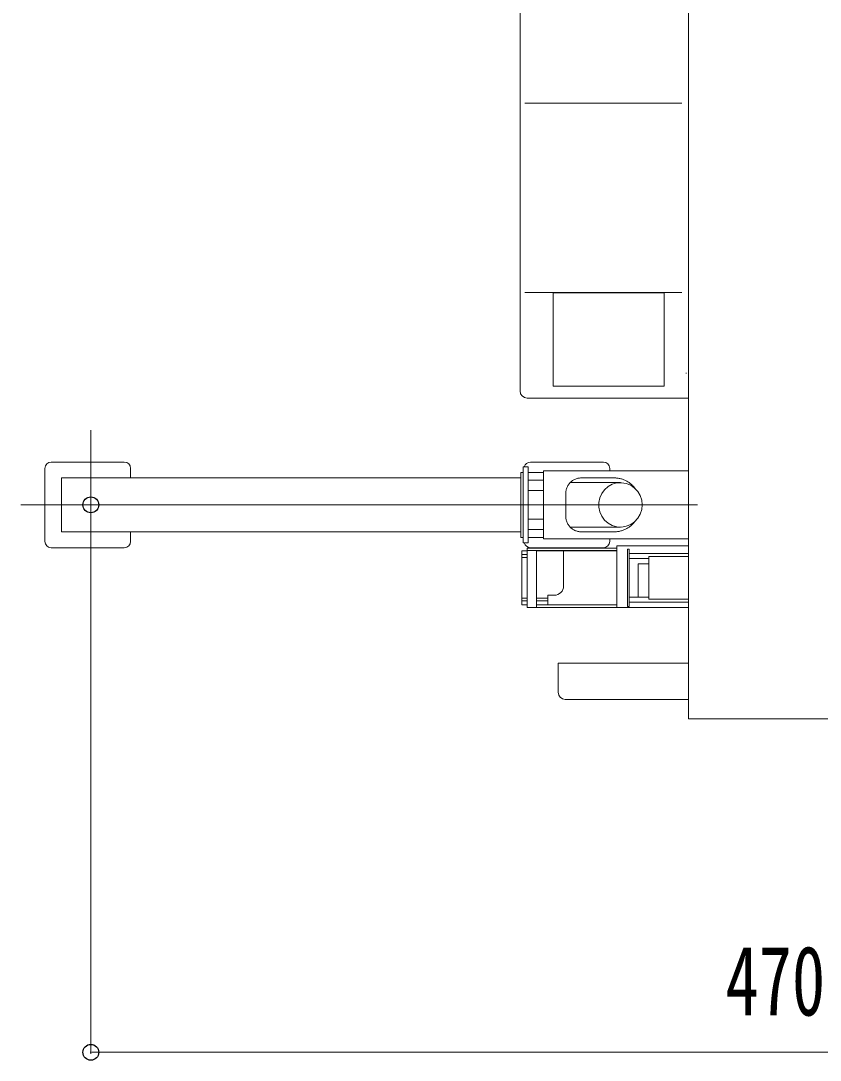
# Model space of a CAD drawing. Units: millimetres, scale not verified. Extents: x -30229 to 10482, y -5734 to 25398.
# Drawn here: x -13506 to -10986, y 16838 to 20115 of the extents above; entities that cross this region are included whole.
import ezdxf
from ezdxf.enums import TextEntityAlignment as Align

# ---------------------------------------------------------------- set-up
doc = ezdxf.new("R2010")
doc.units = ezdxf.units.MM
doc.header["$LTSCALE"] = 100
doc.header["$PDMODE"] = 32
doc.header["$PDSIZE"] = 50
doc.layers.add('0-0_0', color=7, linetype='Continuous', lineweight=18)
doc.layers.add('0-1_DEFPOINTS', color=7, linetype='Continuous')
doc.styles.add('ＭＳ ゴシック', font='')
doc.styles.get('ＭＳ ゴシック').set_extended_font_data('MS Gothic')

# ---------------------------------------------------------------- blocks, each defined once
blk = doc.blocks.new('D8')
at = {"layer": '0-0_0'}
for p, q in [((12801.83, 23131.25), (13551.21, 23131.25)), ((13548.96, 23129.15), (13548.96, 20783.35)), ((12686.83, 20781.25), (13551.21, 20781.25))]:
    blk.add_line(p, q, dxfattribs=at)
for points in [[(13548.61, 23129.15), (13549.31, 23129.15), (13548.96, 23131.25)], [(13548.61, 20783.35), (13549.31, 20783.35), (13548.96, 20781.25)]]:
    blk.add_solid(points, dxfattribs=at)
at = {"layer": '0-1_DEFPOINTS'}
for p in [(12801.05, 23131.25), (12686.05, 20781.25), (13548.96, 20781.25)]:
    blk.add_point(p, dxfattribs=at)
at = {"layer": '0-0_0', "style": 'ＭＳ ゴシック', "width": 0.7}
blk.add_text('4700', height=110, rotation=90, dxfattribs=at).set_placement((13523.96, 21781.25), align=Align.BOTTOM_LEFT)

msp = doc.modelspace()

# ---------------------------------------------------------------- linework, layer by layer
at = {"layer": '0-0_0'}
for p, q in [((-11400.7, 23508.6), (-11400.7, 17913.6)), ((-11932, 18947.5), (-11932, 20188.6)), ((-11422.4, 19854.9), (-11917, 19854.9)), ((-11422.4, 19258.1), (-11917, 19258.1)), ((-11478, 19257.3), (-11478, 18962.3)), ((-11407.4, 19003.4), (-11409.7, 19003.4)), ((-11478, 18962.3), (-11828, 18962.3)), ((-11400.7, 18925.3), (-11909.7, 18925.3)), ((-11812.1, 18089.9), (-11812.1, 17997.6)), ((-11400.7, 18089.9), (-11812.1, 18089.9)), ((-11400.7, 17975.3), (-11789.8, 17975.3))]:
    msp.add_line(p, q, dxfattribs=at)
at = {"layer": '0-0_0', "color": 4}
for p, q in [((-13284.7, 18344), (-13284.7, 18824.2)), ((-13179.7, 18723.6), (-13409.7, 18723.6)), ((-11669.3, 18723.6), (-11899.3, 18723.6)), ((-13429.7, 18473.6), (-13429.7, 18703.6)), ((-13159.7, 18673.6), (-13159.7, 18703.6)), ((-11929.8, 18486.1), (-11929.8, 18691.1)), ((-11922.8, 18691.1), (-11929.8, 18691.1)), ((-11906.8, 18708.6), (-11922.8, 18708.6)), ((-11922.8, 18468.6), (-11922.8, 18708.6)), ((-11906.8, 18468.6), (-11906.8, 18708.6)), ((-11857.9, 18691.1), (-11906.8, 18691.1)), ((-11857.8, 18481.6), (-11857.8, 18695.6)), ((-11857.8, 18695.6), (-11401.7, 18695.6)), ((-11649.3, 18695.6), (-11649.3, 18703.6)), ((-11929.8, 18673.6), (-13377.6, 18673.6)), ((-13377.6, 18503.6), (-13377.6, 18673.6)), ((-11857.9, 18666.1), (-11906.8, 18666.1)), ((-11782.5, 18646.9), (-11783.7, 18644.5)), ((-11781.3, 18649.2), (-11782.5, 18646.9)), ((-11779.8, 18651.5), (-11781.3, 18649.2)), ((-11778.3, 18653.7), (-11779.8, 18651.5)), ((-11776.6, 18655.8), (-11778.3, 18653.7)), ((-11774.9, 18657.8), (-11776.6, 18655.8)), ((-11773, 18659.8), (-11774.9, 18657.8)), ((-11771, 18661.6), (-11773, 18659.8)), ((-11772.5, 18658.6), (-11615.7, 18658.6)), ((-11768.9, 18663.3), (-11771, 18661.6)), ((-11766.8, 18664.9), (-11768.9, 18663.3)), ((-11764.5, 18666.4), (-11766.8, 18664.9)), ((-11762.2, 18667.7), (-11764.5, 18666.4)), ((-11759.8, 18668.9), (-11762.2, 18667.7)), ((-11757.4, 18670), (-11759.8, 18668.9)), ((-11754.9, 18670.9), (-11757.4, 18670)), ((-11752.3, 18671.8), (-11754.9, 18670.9)), ((-11749.7, 18672.4), (-11752.3, 18671.8)), ((-11747.1, 18672.9), (-11749.7, 18672.4)), ((-11744.4, 18673.3), (-11747.1, 18672.9)), ((-11741.7, 18673.5), (-11744.4, 18673.3)), ((-11739, 18673.6), (-11741.7, 18673.5)), ((-11739, 18673.6), (-11635.8, 18673.6)), ((-11654.4, 18646.3), (-11665.6, 18636.5)), ((-11641.3, 18653.5), (-11654.4, 18646.3)), ((-11626.9, 18657.7), (-11641.3, 18653.5)), ((-11633.2, 18673.6), (-11635.8, 18673.6)), ((-11630.5, 18673.4), (-11633.2, 18673.6)), ((-11627.9, 18673.2), (-11630.5, 18673.4)), ((-11625.2, 18672.9), (-11627.9, 18673.2)), ((-11611.9, 18658.5), (-11626.9, 18657.7)), ((-11622.6, 18672.5), (-11625.2, 18672.9)), ((-11620, 18672.1), (-11622.6, 18672.5)), ((-11617.4, 18671.5), (-11620, 18672.1)), ((-11614.8, 18670.9), (-11617.4, 18671.5)), ((-11612.2, 18670.2), (-11614.8, 18670.9)), ((-11609.7, 18669.4), (-11612.2, 18670.2)), ((-11597.2, 18656), (-11611.9, 18658.5)), ((-11607.2, 18668.5), (-11609.7, 18669.4)), ((-11604.7, 18667.5), (-11607.2, 18668.5)), ((-11602.3, 18666.5), (-11604.7, 18667.5)), ((-11599.9, 18665.3), (-11602.3, 18666.5)), ((-11597.5, 18664.1), (-11599.9, 18665.3)), ((-11595.2, 18662.9), (-11597.5, 18664.1)), ((-11583.3, 18650.3), (-11597.2, 18656)), ((-11592.9, 18661.5), (-11595.2, 18662.9)), ((-11590.6, 18660.1), (-11592.9, 18661.5)), ((-11588.4, 18658.6), (-11590.6, 18660.1)), ((-11586.3, 18657.1), (-11588.4, 18658.6)), ((-11584.2, 18655.4), (-11586.3, 18657.1)), ((-11582.1, 18653.7), (-11584.2, 18655.4)), ((-11571.1, 18641.7), (-11583.3, 18650.3)), ((-11580.1, 18652), (-11582.1, 18653.7)), ((-11578.2, 18650.2), (-11580.1, 18652)), ((-11576.3, 18648.3), (-11578.2, 18650.2)), ((-11574.5, 18646.4), (-11576.3, 18648.3)), ((-11572.7, 18644.4), (-11574.5, 18646.4)), ((-11857.9, 18634.1), (-11906.8, 18634.1)), ((-11788.1, 18626.3), (-11788.2, 18623.6)), ((-11788.2, 18553.6), (-11788.2, 18623.6)), ((-11787.9, 18629), (-11788.1, 18626.3)), ((-11787.6, 18631.6), (-11787.9, 18629)), ((-11787.1, 18634.3), (-11787.6, 18631.6)), ((-11786.4, 18636.9), (-11787.1, 18634.3)), ((-11785.7, 18639.4), (-11786.4, 18636.9)), ((-11784.8, 18642), (-11785.7, 18639.4)), ((-11783.7, 18644.5), (-11784.8, 18642)), ((-11674.5, 18624.4), (-11680.6, 18610.7)), ((-11665.6, 18636.5), (-11674.5, 18624.4)), ((-11571, 18642.3), (-11572.7, 18644.4)), ((-11560.9, 18630.7), (-11571.1, 18641.7)), ((-11569.4, 18640.2), (-11571, 18642.3)), ((-11553.4, 18617.7), (-11560.9, 18630.7)), ((-11548.8, 18603.5), (-11553.4, 18617.7)), ((-13505.6, 18588.6), (-11373.2, 18588.6)), ((-11680.6, 18610.7), (-11683.7, 18596.1)), ((-11683.7, 18596.1), (-11683.7, 18581.1)), ((-11683.7, 18581.1), (-11680.6, 18566.5)), ((-11547.2, 18588.6), (-11548.8, 18603.5)), ((-11548.8, 18573.7), (-11547.2, 18588.6)), ((-11788.2, 18553.6), (-11788.1, 18550.9)), ((-11788.1, 18550.9), (-11787.9, 18548.2)), ((-11787.9, 18548.2), (-11787.6, 18545.6)), ((-11680.6, 18566.5), (-11674.5, 18552.8)), ((-11674.5, 18552.8), (-11665.6, 18540.7)), ((-11560.9, 18546.5), (-11553.4, 18559.5)), ((-11553.4, 18559.5), (-11548.8, 18573.7)), ((-11857.9, 18543.1), (-11906.8, 18543.1)), ((-11787.6, 18545.6), (-11787.1, 18542.9)), ((-11787.1, 18542.9), (-11786.4, 18540.3)), ((-11786.4, 18540.3), (-11785.7, 18537.8)), ((-11785.7, 18537.8), (-11784.8, 18535.2)), ((-11784.8, 18535.2), (-11783.7, 18532.8)), ((-11783.7, 18532.8), (-11782.6, 18530.3)), ((-11782.6, 18530.3), (-11781.3, 18528)), ((-11781.3, 18528), (-11779.8, 18525.7)), ((-11779.8, 18525.7), (-11778.3, 18523.5)), ((-11778.3, 18523.5), (-11776.6, 18521.4)), ((-11776.6, 18521.4), (-11774.9, 18519.4)), ((-11774.9, 18519.4), (-11773, 18517.5)), ((-11773, 18517.5), (-11771, 18515.6)), ((-11772.5, 18518.6), (-11615.7, 18518.6)), ((-11771, 18515.6), (-11769, 18513.9)), ((-11665.6, 18540.7), (-11654.4, 18530.9)), ((-11654.4, 18530.9), (-11641.3, 18523.7)), ((-11641.3, 18523.7), (-11626.9, 18519.5)), ((-11626.9, 18519.5), (-11611.9, 18518.7)), ((-11611.9, 18518.7), (-11597.2, 18521.2)), ((-11597.2, 18521.2), (-11583.3, 18526.9)), ((-11595.2, 18514.3), (-11592.9, 18515.7)), ((-11592.9, 18515.7), (-11590.6, 18517.1)), ((-11590.6, 18517.1), (-11588.4, 18518.6)), ((-11588.4, 18518.6), (-11586.3, 18520.1)), ((-11586.3, 18520.1), (-11584.2, 18521.8)), ((-11584.2, 18521.8), (-11582.1, 18523.5)), ((-11583.3, 18526.9), (-11571.1, 18535.5)), ((-11582.1, 18523.5), (-11580.1, 18525.2)), ((-11580.1, 18525.2), (-11578.2, 18527)), ((-11578.2, 18527), (-11576.3, 18528.9)), ((-11576.3, 18528.9), (-11574.5, 18530.8)), ((-11574.5, 18530.8), (-11572.7, 18532.8)), ((-11572.7, 18532.8), (-11571.1, 18534.9)), ((-11571.1, 18535.5), (-11560.9, 18546.5)), ((-11571.1, 18534.9), (-11569.4, 18537)), ((-11929.8, 18503.6), (-13377.6, 18503.6)), ((-13159.7, 18473.6), (-13159.7, 18503.6)), ((-11922.8, 18486.1), (-11929.8, 18486.1)), ((-11857.9, 18511.1), (-11906.8, 18511.1)), ((-11857.9, 18486.1), (-11906.8, 18486.1)), ((-11769, 18513.9), (-11766.8, 18512.3)), ((-11766.8, 18512.3), (-11764.5, 18510.9)), ((-11764.5, 18510.9), (-11762.2, 18509.5)), ((-11762.2, 18509.5), (-11759.8, 18508.3)), ((-11759.8, 18508.3), (-11757.4, 18507.2)), ((-11757.4, 18507.2), (-11754.9, 18506.3)), ((-11754.9, 18506.3), (-11752.3, 18505.5)), ((-11752.3, 18505.5), (-11749.7, 18504.8)), ((-11749.7, 18504.8), (-11747.1, 18504.3)), ((-11747.1, 18504.3), (-11744.4, 18503.9)), ((-11744.4, 18503.9), (-11741.7, 18503.7)), ((-11741.7, 18503.7), (-11739, 18503.6)), ((-11739, 18503.6), (-11635.8, 18503.6)), ((-11635.8, 18503.6), (-11633.2, 18503.6)), ((-11633.2, 18503.6), (-11630.5, 18503.8)), ((-11630.5, 18503.8), (-11627.9, 18504)), ((-11627.9, 18504), (-11625.2, 18504.3)), ((-11625.2, 18504.3), (-11622.6, 18504.7)), ((-11622.6, 18504.7), (-11620, 18505.1)), ((-11620, 18505.1), (-11617.4, 18505.7)), ((-11617.4, 18505.7), (-11614.8, 18506.3)), ((-11614.8, 18506.3), (-11612.2, 18507.1)), ((-11612.2, 18507.1), (-11609.7, 18507.9)), ((-11609.7, 18507.9), (-11607.2, 18508.7)), ((-11607.2, 18508.7), (-11604.7, 18509.7)), ((-11604.7, 18509.7), (-11602.3, 18510.7)), ((-11602.3, 18510.7), (-11599.9, 18511.9)), ((-11599.9, 18511.9), (-11597.5, 18513.1)), ((-11597.5, 18513.1), (-11595.2, 18514.3)), ((-13179.7, 18453.6), (-13409.7, 18453.6)), ((-11906.8, 18468.6), (-11922.8, 18468.6)), ((-11626.8, 18452.1), (-11909.8, 18452.1)), ((-11909.8, 18265.1), (-11909.8, 18452.1)), ((-11669.3, 18453.6), (-11899.3, 18453.6)), ((-11857.8, 18481.6), (-11401.7, 18481.6)), ((-11649.3, 18473.6), (-11649.3, 18481.6)), ((-11400.7, 18459.1), (-11626.8, 18459.1)), ((-11626.8, 18265.1), (-11626.8, 18459.1)), ((-11926.8, 18443.6), (-11926.8, 18273.6)), ((-11909.8, 18443.6), (-11926.8, 18443.6)), ((-11909.8, 18431.6), (-11926.8, 18431.6)), ((-11909.8, 18422.6), (-11926.8, 18422.6)), ((-11875, 18445.1), (-11909.8, 18445.1)), ((-11879.8, 18265.1), (-11879.8, 18445.1)), ((-11626.8, 18445.1), (-11879.8, 18445.1)), ((-11626.8, 18443.6), (-11879.8, 18443.6)), ((-11875, 18443.6), (-11879.8, 18443.6)), ((-11794.7, 18443.6), (-11794.7, 18333.6)), ((-11587.8, 18448.6), (-11593.8, 18448.6)), ((-11593.8, 18268.6), (-11593.8, 18448.6)), ((-11587.8, 18268.6), (-11587.8, 18448.6)), ((-11539.7, 18435.1), (-11587.8, 18435.1)), ((-11539.7, 18419.1), (-11587.8, 18419.1)), ((-11539.7, 18435.1), (-11400.7, 18435.1)), ((-11539.7, 18419.1), (-11526, 18419.1)), ((-11526, 18291.1), (-11526, 18426.1)), ((-11526, 18426.1), (-11400.7, 18426.1)), ((-11559.5, 18403.1), (-11526, 18403.1)), ((-11559.5, 18403.1), (-11559.5, 18298.1)), ((-11909.8, 18294.6), (-11926.8, 18294.6)), ((-11909.8, 18285.6), (-11926.8, 18285.6)), ((-11844.7, 18294.6), (-11879.8, 18294.6)), ((-11844.7, 18285.6), (-11879.8, 18285.6)), ((-11844.7, 18273.6), (-11844.7, 18303.6)), ((-11824.7, 18303.6), (-11844.7, 18303.6)), ((-11559.5, 18298.1), (-11587.8, 18298.1)), ((-11559.5, 18298.1), (-11526, 18298.1)), ((-11526, 18291.1), (-11400.7, 18291.1)), ((-11909.8, 18273.6), (-11926.8, 18273.6)), ((-11400.7, 18265.1), (-11909.8, 18265.1)), ((-11626.8, 18273.6), (-11879.8, 18273.6)), ((-11587.8, 18268.6), (-11593.8, 18268.6)), ((-11587.8, 18282.1), (-11400.7, 18282.1))]:
    msp.add_line(p, q, dxfattribs=at)
at = {"layer": '0-0_0'}
for points in [[(-10468.7, 23508.6), (-10468.7, 17913.6), (-11400.7, 17913.6)], [(-11478, 19257.3), (-11828, 19257.3), (-11828, 18962.3)]]:
    msp.add_lwpolyline(points, dxfattribs=at)
for centre in [(-11909.7, 18947.6), (-11789.8, 17997.6)]:
    msp.add_arc(centre, 22.3, 180, 270, dxfattribs=at)
at = {"layer": '0-0_0', "color": 4}
for centre, radius, start, end in [((-13409.7, 18703.6), 20, 90, 180), ((-13179.7, 18703.6), 20, 0, 90), ((-11899.3, 18703.6), 20, 90, 165.523), ((-11669.3, 18703.6), 20, 0, 90), ((-13409.7, 18473.6), 20, 180, 268.568), ((-13179.7, 18473.6), 20, 270, 0), ((-11899.3, 18473.6), 20, 194.4779, 268.568), ((-11669.3, 18473.6), 20, 270, 0), ((-11824.7, 18333.6), 30, 270, 0)]:
    msp.add_arc(centre, radius, start, end, dxfattribs=at)
at = {"layer": '0-0_0', "color": 1}
msp.add_point((-13284.7, 18588.6), dxfattribs=at)

# ---------------------------------------------------------------- block references
at = {"layer": '0-0_0', "xscale": 2, "yscale": 2, "rotation": 270}
msp.add_blockref('D8', (-54847.2, 43960.7), dxfattribs=at)

doc.saveas('drawing.dxf')
